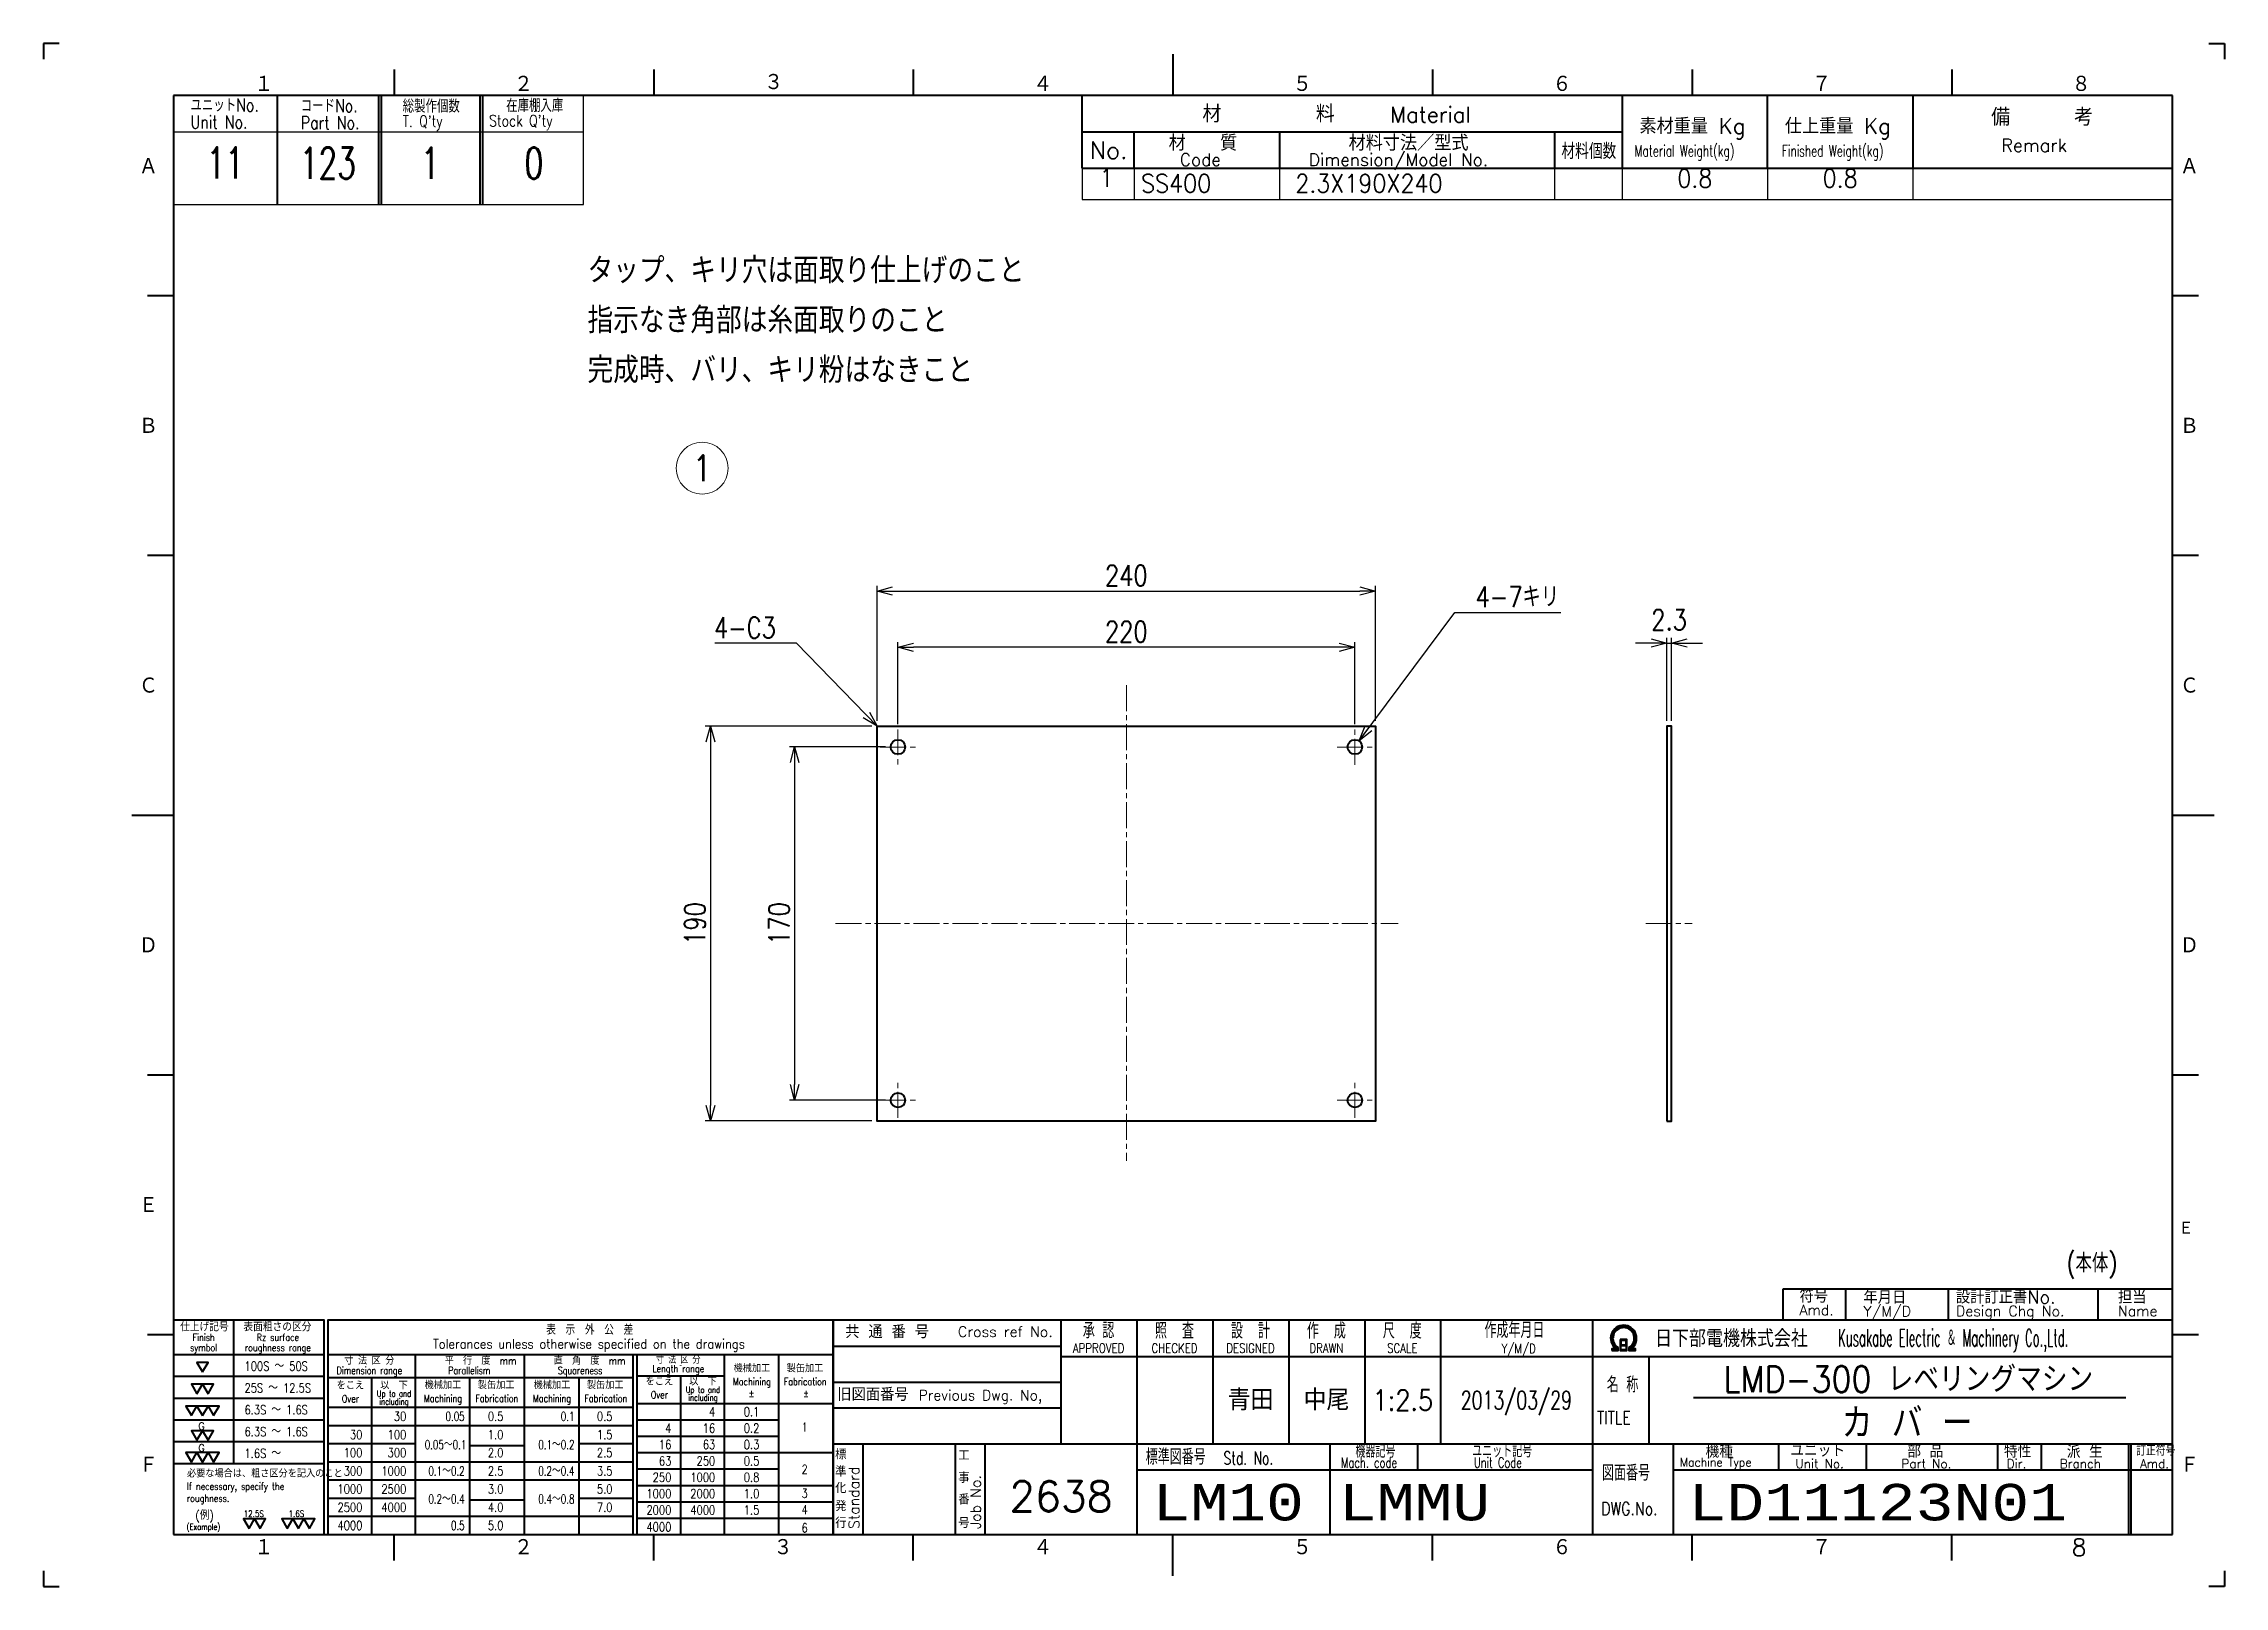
# Model space of a CAD drawing. Header units: millimetres. Extents: x 0 to 1050, y 0 to 742.
import ezdxf
from ezdxf.enums import TextEntityAlignment as Align

# ---------------------------------------------------------------- set-up
doc = ezdxf.new("R2010")
doc.units = ezdxf.units.MM
doc.header["$LTSCALE"] = 2.5
doc.linetypes.add('GEN7A', pattern=[7.5, 5, -0.75, 1, -0.75])
doc.layers.get('0').update_dxf_attribs({"linetype": 'CONTINUOUS', "lineweight": 20})
doc.layers.get('DEFPOINTS').update_dxf_attribs({"linetype": 'CONTINUOUS'})
for name, color, linetype, lineweight in [('2', 5, 'CONTINUOUS', 40), ('5', 3, 'CONTINUOUS', 13), ('6', 7, 'CONTINUOUS', 50), ('7A', 4, 'GEN7A', 13), ('WAKU', 7, 'CONTINUOUS', 40)]:
    doc.layers.add(name, color=color, linetype=linetype, lineweight=lineweight)
doc.layers.add('RAHM2', color=1, linetype='CONTINUOUS')
doc.layers.add('RAHM3', color=52, linetype='CONTINUOUS')
doc.styles.add('DIMENSION', font='monotxt.shx', dxfattribs={"bigfont": 'bigfont.shx'})
doc.styles.get("Standard").update_dxf_attribs({"font": 'romans.shx', "width": 0.8, "bigfont": 'extfont2.shx'})
doc.dimstyles.new('GEN-ISO', dxfattribs={"dimscale": 2.5, "dimtxt": 4, "dimasz": 3, "dimexe": 1, "dimexo": 1, "dimgap": 1, "dimtad": 3, "dimrnd": 0.01, "dimdsep": 46, "dimtxsty": 'Standard', "dimblk": 'OPEN30', "dimcen": 0, "dimclrt": 7, "dimadec": 3, "dimazin": 2, "dimtp": 0.1, "dimtm": 0.1, "dimtfac": 0.6, "dimtmove": 2, "dimatfit": 3, "dimldrblk": 'OPEN30', "dimfxl": 1, "dimarcsym": 0})

# ---------------------------------------------------------------- blocks, each defined once
blk = doc.blocks.new('_Open30')
at = {"color": 0, "linetype": 'ByBlock', "lineweight": -2}
for p, q in [((-1, 0.27), (0, 0)), ((0, 0), (-1, -0.27)), ((0, 0), (-1, 0))]:
    blk.add_line(p, q, dxfattribs=at)
blk = doc.blocks.new('*D4')
at = {"layer": '5', "color": 0, "lineweight": -2, "transparency": 16777216}
for p, q in [((398.8, 414), (318.6, 414)), ((321.1, 406.5), (321.1, 231.5)), ((398.8, 224), (318.6, 224))]:
    blk.add_line(p, q, dxfattribs=at)
at = {"layer": 'DEFPOINTS', "color": 0, "transparency": 16777216}
for p in [(401.3, 414), (321.1, 224), (401.3, 224)]:
    blk.add_point(p, dxfattribs=at)
at = {"layer": '5', "color": 0, "lineweight": -2, "transparency": 16777216, "xscale": 7.5, "yscale": 7.5, "zscale": 7.5}
for p, rotation in [((321.1, 414), 90), ((321.1, 224), 270)]:
    blk.add_blockref('_Open30', p, dxfattribs=dict(at, rotation=rotation))
at = {"layer": '5', "color": 7, "transparency": 16777216, "insert": (313.6, 319), "char_height": 10, "attachment_point": 5, "rotation": 90}
blk.add_mtext('190', dxfattribs=at)
blk = doc.blocks.new('*D5')
at = {"layer": '5', "color": 0, "lineweight": -2, "transparency": 16777216}
for p, q in [((405.3, 404), (359.1, 404)), ((361.6, 396.5), (361.6, 241.5)), ((405.3, 234), (359.1, 234))]:
    blk.add_line(p, q, dxfattribs=at)
at = {"layer": 'DEFPOINTS', "color": 0, "transparency": 16777216}
for p in [(407.8, 404), (361.6, 234), (407.8, 234)]:
    blk.add_point(p, dxfattribs=at)
at = {"layer": '5', "color": 0, "lineweight": -2, "transparency": 16777216, "xscale": 7.5, "yscale": 7.5, "zscale": 7.5}
for p, rotation in [((361.6, 404), 90), ((361.6, 234), 270)]:
    blk.add_blockref('_Open30', p, dxfattribs=dict(at, rotation=rotation))
at = {"layer": '5', "color": 7, "transparency": 16777216, "insert": (354.1, 319), "char_height": 10, "attachment_point": 5, "rotation": 90}
blk.add_mtext('170', dxfattribs=at)
blk = doc.blocks.new('*D6')
at = {"layer": '5', "color": 0, "lineweight": -2, "transparency": 16777216}
for p, q in [((774, 454), (766.5, 454)), ((781.5, 416.5), (781.5, 456.5)), ((781.5, 454), (783.8, 454)), ((783.8, 416.5), (783.8, 456.5)), ((791.3, 454), (798.8, 454))]:
    blk.add_line(p, q, dxfattribs=at)
at = {"layer": 'DEFPOINTS', "color": 0, "transparency": 16777216}
for p in [(783.8, 454), (781.5, 414), (783.8, 414)]:
    blk.add_point(p, dxfattribs=at)
at = {"layer": '5', "color": 0, "lineweight": -2, "transparency": 16777216, "xscale": 7.5, "yscale": 7.5, "zscale": 7.5}
blk.add_blockref('_Open30', (781.5, 454), dxfattribs=at)
at = {"layer": '5', "color": 0, "lineweight": -2, "transparency": 16777216, "xscale": 7.5, "yscale": 7.5, "zscale": 7.5, "rotation": 180}
blk.add_blockref('_Open30', (783.8, 454), dxfattribs=at)
at = {"layer": '5', "color": 7, "transparency": 16777216, "insert": (782.6, 465.2), "char_height": 10, "attachment_point": 5}
blk.add_mtext('2.3', dxfattribs=at)
blk = doc.blocks.new('*D7')
at = {"layer": '5', "color": 0, "lineweight": -2, "transparency": 16777216}
for p, q in [((411.3, 415), (411.3, 454.5)), ((623.8, 452), (418.8, 452)), ((631.3, 415), (631.3, 454.5))]:
    blk.add_line(p, q, dxfattribs=at)
at = {"layer": 'DEFPOINTS', "color": 0, "transparency": 16777216}
for p in [(411.3, 452), (411.3, 412.5), (631.3, 412.5)]:
    blk.add_point(p, dxfattribs=at)
at = {"layer": '5', "color": 0, "lineweight": -2, "transparency": 16777216, "xscale": 7.5, "yscale": 7.5, "zscale": 7.5, "rotation": 180}
blk.add_blockref('_Open30', (411.3, 452), dxfattribs=at)
at = {"layer": '5', "color": 0, "lineweight": -2, "transparency": 16777216, "xscale": 7.5, "yscale": 7.5, "zscale": 7.5}
blk.add_blockref('_Open30', (631.3, 452), dxfattribs=at)
at = {"layer": '5', "color": 7, "transparency": 16777216, "insert": (521.3, 459.5), "char_height": 10, "attachment_point": 5}
blk.add_mtext('220', dxfattribs=at)
blk = doc.blocks.new('*D8')
at = {"layer": '5', "color": 0, "lineweight": -2, "transparency": 16777216}
for p, q in [((401.3, 416.5), (401.3, 481.5)), ((408.8, 479), (633.8, 479)), ((641.3, 416.5), (641.3, 481.5))]:
    blk.add_line(p, q, dxfattribs=at)
at = {"layer": 'DEFPOINTS', "color": 0, "transparency": 16777216}
for p in [(641.3, 479), (401.3, 414), (641.3, 414)]:
    blk.add_point(p, dxfattribs=at)
at = {"layer": '5', "color": 0, "lineweight": -2, "transparency": 16777216, "xscale": 7.5, "yscale": 7.5, "zscale": 7.5, "rotation": 180}
blk.add_blockref('_Open30', (401.3, 479), dxfattribs=at)
at = {"layer": '5', "color": 0, "lineweight": -2, "transparency": 16777216, "xscale": 7.5, "yscale": 7.5, "zscale": 7.5}
blk.add_blockref('_Open30', (641.3, 479), dxfattribs=at)
at = {"layer": '5', "color": 7, "transparency": 16777216, "insert": (521.3, 486.5), "char_height": 10, "attachment_point": 5}
blk.add_mtext('240', dxfattribs=at)
blk = doc.blocks.new('STDBUHIN')
at = {"color": 7}
for p, q in [((0, 0), (0, -6)), ((10, 0), (10, -6)), ((38, 0), (38, -6)), ((91, 0), (91, -6)), ((104, 0), (104, -6)), ((132, 0), (132, -6)), ((160, 0), (160, -6)), ((0, -6), (210, -6))]:
    blk.add_line(p, q, dxfattribs=at)
at = {"layer": 'RAHM3', "color": 7, "width": 0.9}
for tag, p in [('1GENST', (4.710911, -4.609434)), ('4GENST', (96.434633, -4.658422)), ('5GENST', (118, -4.729)), ('6GENST', (146, -4.729))]:
    blk.add_attdef(tag, text='', height=3.5, dxfattribs=at).set_placement(p, align=Align.BOTTOM_CENTER)
at = {"layer": 'RAHM3', "color": 7}
for tag, p, width in [('2GENST', (11.373533, -4.658422), 0.8), ('3GENST', (41.070972, -4.658422), 0.8), ('7GENST', (162.759538, -4.671383), 0.9)]:
    blk.add_attdef(tag, p, '', height=3.5, dxfattribs=dict(at, width=width))
blk = doc.blocks.new('GENBALLOON1')
blk.add_circle((0, 0), 5)
at = {"flags": 1}
blk.add_attdef('GEN_PARENT', text='', height=2.5, dxfattribs=at).set_placement((0, 0), align=Align.MIDDLE)
blk.add_attdef('REF_NO', text='', height=3.5).set_placement((0, 0), align=Align.MIDDLE)
at = {"color": 7, "flags": 1}
for tag, p in [('5GENINF', (6.43, 0.96)), ('6GENINF', (6.43, 0.63)), ('7GENINF', (6.43, 0.3)), ('8GENINF', (6.43, -0.04)), ('9GENINF', (6.43, -0.37)), ('3GENINF', (6.43, -2.34)), ('4GENINF', (6.43, -2.67)), ('10GENINF', (6.43, -0.7)), ('11GENINF', (6.43, -1)), ('12GENINF', (6.43, -1.34)), ('13GENINF', (6.43, -1.67)), ('14GENINF', (6.43, -2)), ('15GENINF', (6.43, -3)), ('16GENINF', (6.43, -3.34)), ('17GENINF', (6.43, -3.7)), ('18GENINF', (6.43, -4.04)), ('19GENINF', (6.43, -4.37)), ('20GENINF', (6.43, -4.7)), ('21GENINF', (6.43, -5.04)), ('22GENINF', (6.43, -5.37))]:
    blk.add_attdef(tag, p, '', height=0.2, dxfattribs=at)
blk = doc.blocks.new('注釈')
at = {"layer": '6', "width": 0.9}
for s, p in [('タップ、キリ穴は面取り仕上げのこと', (0, 19.2)), ('指示なき角部は糸面取りのこと', (0, 9.6)), ('完成時、バリ、キリ粉はなきこと', (0, 0))]:
    blk.add_text(s, height=5, dxfattribs=at).set_placement(p)
blk = doc.blocks.new('A3部品図')
at = {"layer": 'WAKU', "color": 5, "linetype": 'Continuous'}
for p, q in [((3, 297), (0, 297)), ((0, 297), (0, 294)), ((217.5, 295), (217.5, 287)), ((417, 297), (420, 297)), ((420, 297), (420, 294)), ((67.5, 292), (67.5, 287)), ((117.5, 292), (117.5, 287)), ((167.5, 292), (167.5, 287)), ((267.5, 292), (267.5, 287)), ((317.5, 292), (317.5, 287)), ((367.5, 292), (367.5, 287)), ((410, 287), (25, 287)), ((25, 287), (25, 10)), ((410, 10), (410, 287)), ((20, 248.5), (25, 248.5)), ((410, 248.5), (415, 248.5)), ((20, 198.5), (25, 198.5)), ((410, 198.5), (415, 198.5)), ((17, 148.5), (25, 148.5)), ((410, 148.5), (418, 148.5)), ((20, 98.5), (25, 98.5)), ((410, 98.5), (415, 98.5)), ((20, 48.5), (25, 48.5)), ((410, 48.5), (415, 48.5)), ((25, 10), (410, 10)), ((67.5, 5), (67.5, 10)), ((117.5, 5), (117.5, 10)), ((167.5, 5), (167.5, 10)), ((217.5, 2), (217.5, 10)), ((267.5, 5), (267.5, 10)), ((317.5, 5), (317.5, 10)), ((367.5, 5), (367.5, 10)), ((0, 3), (0, 0)), ((0, 0), (3, 0)), ((420, 0), (417, 0)), ((420, 3), (420, 0))]:
    blk.add_line(p, q, dxfattribs=at)
at = {"layer": 'WAKU', "color": 7, "linetype": 'Continuous'}
for p, q in [((200, 273), (200, 287)), ((304, 287), (304, 273)), ((332, 273), (332, 287)), ((360, 287), (360, 273)), ((200, 280), (304, 280)), ((210, 273), (210, 280)), ((238, 280), (238, 273)), ((291, 280), (291, 273)), ((200, 273), (410, 273)), ((410, 51.26), (410, 78.46)), ((36.55, 51.26), (36.55, 23.66)), ((25, 44.66), (54.05, 44.66)), ((54.75, 44.66), (152.05, 44.66)), ((71.55, 44.66), (71.55, 10)), ((92.55, 44.66), (92.55, 10)), ((113.55, 10), (113.55, 44.66)), ((114.25, 44.66), (114.25, 10)), ((122.65, 42.56), (122.65, 42.54)), ((131.05, 44.66), (131.05, 10)), ((141.55, 44.66), (141.55, 10)), ((54.75, 40.21), (113.55, 40.21)), ((63.15, 40.21), (63.15, 10)), ((82.05, 40.21), (82.05, 10)), ((103.05, 40.21), (103.05, 10)), ((114.25, 40.56), (131.05, 40.56)), ((122.65, 40.56), (122.65, 10)), ((54.75, 34.5), (113.55, 34.5)), ((114.25, 35.2), (152.05, 35.2)), ((25, 23.66), (54.05, 23.66))]:
    blk.add_line(p, q, dxfattribs=at)
at = {"layer": 'WAKU', "color": 3}
for p, q in [((25, 40.46), (54.05, 40.46)), ((25, 36.26), (54.05, 36.26)), ((25, 32.06), (54.05, 32.06)), ((54.75, 31), (113.55, 31)), ((114.25, 32.05), (141.55, 32.05)), ((25, 27.86), (54.05, 27.86)), ((54.75, 27.5), (71.55, 27.5)), ((82.05, 27.15), (92.55, 27.15)), ((114.25, 28.9), (141.55, 28.9)), ((114.25, 25.75), (152.05, 25.75)), ((54.75, 24), (113.55, 24)), ((54.75, 20.5), (113.55, 20.5)), ((54.75, 17), (71.55, 17)), ((114.25, 19.45), (152.05, 19.45)), ((54.75, 13.5), (113.55, 13.5)), ((82.05, 16.65), (92.55, 16.65)), ((114.25, 16.3), (152.05, 16.3)), ((114.25, 13.15), (152.05, 13.15))]:
    blk.add_line(p, q, dxfattribs=at)
at = {"layer": 'WAKU'}
for p, q in [((103.05, 27.5), (113.55, 27.5)), ((114.25, 22.6), (141.55, 22.6)), ((103.05, 17), (113.55, 17))]:
    blk.add_line(p, q, dxfattribs=at)
for points in [[(25, 10), (54.05, 10), (54.05, 51.26), (25, 51.26)], [(54.75, 10), (152.05, 10), (152.05, 51.26), (54.75, 51.26)]]:
    blk.add_lwpolyline(points, close=True, dxfattribs=at)
at = {"layer": 'WAKU', "color": 7, "linetype": 'Continuous'}
for points in [[(30.6, 41.29), (31.66, 43.12), (29.54, 43.12), (30.6, 41.29)], [(29.54, 37.09), (30.6, 38.92), (28.48, 38.92), (29.54, 37.09)], [(31.66, 37.09), (32.72, 38.92), (30.6, 38.92), (31.66, 37.09)], [(28.48, 32.89), (29.54, 34.72), (27.42, 34.72), (28.48, 32.89)], [(30.6, 32.89), (31.66, 34.72), (29.54, 34.72), (30.6, 32.89)], [(32.72, 32.89), (33.78, 34.72), (31.66, 34.72), (32.72, 32.89)], [(29.54, 28.12), (30.6, 29.96), (28.48, 29.96), (29.54, 28.12)], [(31.66, 28.12), (32.72, 29.96), (30.6, 29.96), (31.66, 28.12)], [(28.48, 23.92), (29.54, 25.76), (27.42, 25.76), (28.48, 23.92)], [(30.6, 23.92), (31.66, 25.76), (29.54, 25.76), (30.6, 23.92)], [(32.72, 23.92), (33.78, 25.76), (31.66, 25.76), (32.72, 23.92)], [(39.56, 11.14), (40.62, 12.98), (38.49, 12.98), (39.56, 11.14)], [(41.68, 11.14), (42.74, 12.98), (40.62, 12.98), (41.68, 11.14)], [(46.93, 11.14), (47.99, 12.98), (45.87, 12.98), (46.93, 11.14)], [(49.06, 11.14), (50.12, 12.98), (47.99, 12.98), (49.06, 11.14)], [(51.18, 11.14), (52.24, 12.98), (50.12, 12.98), (51.18, 11.14)]]:
    blk.add_lwpolyline(points, close=True, dxfattribs=at)
at = {"layer": 'WAKU'}
blk.add_blockref('注釈', (104.75, 231.65), dxfattribs=at)
at = {"layer": 'WAKU', "color": 5, "linetype": 'Continuous'}
for s, height, p in [('１', 3.31, (40.6, 287.58)), ('２', 3.31, (90.6, 287.58)), ('４', 3.31, (190.6, 287.58)), ('５', 3.31, (240.6, 287.58)), ('６', 3.31, (290.6, 287.58)), ('７', 3.31, (340.6, 287.58)), ('８', 3.31, (390.6, 287.58)), ('Ａ', 3.31, (18.36, 271.74)), ('Ａ', 3.31, (411.44, 271.74)), ('Ｂ', 3.31, (18.36, 221.74)), ('Ｂ', 3.31, (411.44, 221.74)), ('Ｃ', 3.31, (18.36, 171.74)), ('Ｃ', 3.31, (411.44, 171.74)), ('Ｄ', 3.31, (18.36, 121.74)), ('Ｄ', 3.31, (411.44, 121.74)), ('Ｅ', 3.31, (18.36, 71.74)), ('Ｅ', 2.65, (411.15, 67.64)), ('Ｆ', 3.31, (18.36, 21.74)), ('Ｆ', 3.31, (411.44, 21.74)), ('１', 3.31, (40.6, 5.87)), ('２', 3.31, (90.6, 5.87)), ('３', 3.31, (140.6, 5.87)), ('４', 3.31, (190.6, 5.87)), ('５', 3.31, (240.6, 5.87)), ('６', 3.31, (290.6, 5.87)), ('７', 3.31, (340.6, 5.87)), ('8', 3.31, (390.6, 5.87))]:
    blk.add_text(s, height=height, dxfattribs=at).set_placement(p)
blk.add_text('３', height=3.31, dxfattribs=at).set_placement((140.6, 289.58), align=Align.MIDDLE)
at = {"layer": 'WAKU', "color": 7, "linetype": 'Continuous'}
for s, height, p in [('材\u3000\u3000\u3000\u3000\u3000料', 3.311, (223.18, 281.82)), ('Material', 3, (259.34, 281.82)), ('素材重量 Kg', 3, (307.35, 279.63)), ('仕上重量 Kg', 3, (335.35, 279.63)), ('備     考', 3.311, (375.08, 281.21)), ('No.', 3.311, (201.5, 274.82)), ('材\u3000\u3000質', 3, (216.68, 276.39)), ('材料寸法／型式', 3, (251.33, 276.39)), ('Remark', 2.5, (377.03, 276.16)), ('Code', 2.4, (218.82, 273.45)), ('Dimension/Model No.', 2.4, (243.65, 273.45))]:
    blk.add_text(s, height=height, dxfattribs=at).set_placement(p)
for s, height, width, p in [('材料個数', 3, 0.8, (292.32, 274.79)), ('Material Weight(kg)', 2.2, 0.68, (306.37, 275.25)), ('Finished Weight(kg)', 2.2, 0.68, (334.74, 275.25)), ('100S ～ 50S', 1.75, 0.8, (38.69, 41.52)), ('25S ～ 12.5S', 1.75, 0.8, (38.69, 37.32)), ('6.3S ～ 1.6S', 1.75, 0.8, (38.69, 33.12)), ('0.1', 1.75, 0.8, (134.84, 32.73)), ('6.3S ～ 1.6S', 1.75, 0.8, (38.69, 28.92)), ('0.2', 1.75, 0.8, (134.84, 29.58)), ('1', 1.75, 0.8, (145.97, 29.81)), ('1.6S ～ ', 1.75, 0.8, (38.69, 24.72)), ('0.3', 1.75, 0.8, (134.84, 26.43)), ('必要な場合は、粗さ区分を記入のこと', 1.4, 0.9, (27.61, 20.99)), ('0.5', 1.75, 0.8, (134.84, 23.28)), ('0.8', 1.75, 0.8, (134.84, 20.13)), ('2', 1.75, 0.8, (145.97, 21.65)), ('If necessary, specify the', 1.4, 0.8, (27.61, 18.58)), ('roughness.', 1.4, 0.8, (27.61, 16.26)), ('1.0', 1.75, 0.8, (134.84, 16.98)), ('3', 1.75, 0.8, (145.97, 17.04)), ('(例)', 1.6, 0.9, (29.2, 12.85)), ('12.5S', 1.26, 0.8, (38.53, 13.36)), ('1.6S', 1.26, 0.8, (47.18, 13.36)), ('1.5', 1.75, 0.8, (134.84, 13.83)), ('4', 1.75, 0.8, (145.97, 13.89)), ('(Example)', 1.2, 0.8, (27.53, 10.87)), ('6', 1.75, 0.8, (145.97, 10.39))]:
    blk.add_text(s, height=height, dxfattribs=dict(at, width=width)).set_placement(p)
for s, height, width, p in [('仕上げ記号', 1.54, 0.9, (30.97, 49.13)), ('表面粗さの区分', 1.54, 0.9, (45.03, 49.13)), ('表\u3000示\u3000外\u3000公\u3000差', 1.8, 0.9, (105.18, 48.48)), ('symbol', 1.4, 0.8, (30.82, 45.27)), ('Finish', 1.4, 0.8, (30.82, 47.24)), ('roughness range', 1.4, 0.8, (45.12, 45.27)), ('Rz surface', 1.4, 0.8, (45.12, 47.24)), ('Tolerances unless otherwise specified on the drawings', 1.8, 0.9, (105.02, 45.77)), ('Dimension range', 1.4, 0.8, (62.73, 40.86)), ('寸 法 区 分', 1.4, 0.9, (62.73, 42.71)), ('Parallelism', 1.4, 0.8, (81.99, 40.86)), ('平\u3000行\u3000度\u3000mm', 1.4, 0.9, (84.16, 42.71)), ('Squareness', 1.4, 0.8, (103.32, 40.86)), ('直\u3000角\u3000度\u3000mm', 1.4, 0.9, (105.16, 42.71)), ('Length range', 1.4, 0.8, (122.23, 41.21)), ('寸 法 区 分', 1.4, 0.8, (122.23, 42.89)), ('機械加工', 1.4, 0.9, (136.41, 41.24)), ('製缶加工', 1.4, 0.9, (146.64, 41.24)), ('をこえ', 1.4, 0.9, (59.09, 37.95)), ('以\u3000下', 1.4, 0.9, (67.49, 37.95)), ('機械加工', 1.4, 0.9, (76.91, 38.02)), ('製缶加工', 1.4, 0.9, (87.16, 38.02)), ('機械加工', 1.4, 0.9, (97.91, 38.02)), ('製缶加工', 1.4, 0.9, (108.16, 38.02)), ('をこえ', 1.4, 0.9, (118.59, 38.7)), ('Up to and', 1.2, 0.8, (126.98, 37.25)), ('以\u3000下', 1.4, 0.9, (126.99, 38.7)), ('Machining', 1.4, 0.8, (136.41, 38.72)), ('Fabrication', 1.4, 0.8, (146.68, 38.72)), ('Over', 1.4, 0.8, (59.09, 35.42)), ('Up to and', 1.2, 0.8, (67.48, 36.5)), ('including', 1.2, 0.8, (67.49, 34.98)), ('Machining', 1.4, 0.8, (76.91, 35.49)), ('Fabrication', 1.4, 0.8, (87.28, 35.49)), ('Machining', 1.4, 0.8, (97.91, 35.49)), ('Fabrication', 1.4, 0.8, (108.28, 35.49)), ('Over', 1.4, 0.8, (118.59, 36.17)), ('including', 1.2, 0.8, (126.99, 35.73)), ('%%P', 1.4, 0.9, (136.33, 36.46)), ('%%P', 1.4, 0.9, (146.83, 36.46))]:
    blk.add_text(s, height=height, dxfattribs=dict(at, width=width)).set_placement(p, align=Align.CENTER)
for s, width, p in [('30', 0.8, (69.85, 31.85)), ('0.05', 0.7, (81.08, 31.85)), ('0.5', 0.8, (88.56, 31.85)), ('0.1', 0.7, (102.24, 31.85)), ('0.5', 0.8, (109.56, 31.85)), ('4', 0.8, (129.35, 32.73)), ('30', 0.8, (61.4, 28.35)), ('100', 0.8, (69.85, 28.35)), ('1.0', 0.8, (88.56, 28.35)), ('1.5', 0.8, (109.56, 28.35)), ('4', 0.8, (120.9, 29.58)), ('16', 0.8, (129.35, 29.58)), ('100', 0.8, (61.4, 24.85)), ('300', 0.8, (69.85, 24.85)), ('0.05～0.1', 0.7, (81.41, 26.42)), ('2.0', 0.8, (88.56, 24.85)), ('0.1～0.2', 0.7, (102.24, 26.42)), ('2.5', 0.8, (109.56, 24.85)), ('16', 0.8, (120.9, 26.43)), ('63', 0.8, (129.35, 26.43)), ('300', 0.8, (61.4, 21.35)), ('1000', 0.8, (69.85, 21.35)), ('0.1～0.2', 0.7, (81.08, 21.35)), ('2.5', 0.8, (88.56, 21.35)), ('0.2～0.4', 0.7, (102.24, 21.35)), ('3.5', 0.8, (109.56, 21.35)), ('250', 0.8, (120.9, 20.13)), ('63', 0.8, (120.9, 23.28)), ('1000', 0.8, (129.35, 20.13)), ('250', 0.8, (129.35, 23.28)), ('1000', 0.8, (61.4, 17.85)), ('2500', 0.8, (69.85, 17.85)), ('0.2～0.4', 0.7, (81.08, 15.93)), ('3.0', 0.8, (88.56, 17.85)), ('0.4～0.8', 0.7, (102.24, 15.93)), ('5.0', 0.8, (109.56, 17.85)), ('1000', 0.8, (120.9, 16.98)), ('2000', 0.8, (129.35, 16.98)), ('2500', 0.8, (61.4, 14.35)), ('4000', 0.8, (61.4, 10.85)), ('4000', 0.8, (69.85, 14.35)), ('0.5', 0.7, (81.08, 10.85)), ('4.0', 0.8, (88.56, 14.35)), ('5.0', 0.8, (88.56, 10.85)), ('7.0', 0.8, (109.56, 14.35)), ('2000', 0.8, (120.9, 13.83)), ('4000', 0.8, (129.35, 13.83)), ('4000', 0.8, (120.9, 10.58))]:
    blk.add_text(s, height=1.75, dxfattribs=dict(at, width=width)).set_placement(p, align=Align.RIGHT)
for p in [(31.04, 30.15), (31.04, 25.95)]:
    blk.add_text('G', height=1.4, dxfattribs=at).set_placement(p, align=Align.RIGHT)
blk = doc.blocks.new('A3表題欄')
at = {"layer": 'RAHM2', "color": 5, "linetype": 'Continuous'}
for p, q in [((-306, 256), (-306, 277)), ((-385, 256), (-345.5, 256)), ((-345.5, 256), (-306, 256))]:
    blk.add_line(p, q, dxfattribs=at)
at = {"layer": 'RAHM2', "color": 7, "linetype": 'Continuous'}
for p, q in [((-385, 270), (-345.5, 270)), ((-345.5, 270), (-306, 270))]:
    blk.add_line(p, q, dxfattribs=at)
at = {"layer": 'WAKU', "linetype": 'Continuous'}
for p, q in [((-365, 277), (-365, 256)), ((-345.5, 277), (-345.5, 256)), ((-345, 277), (-345, 256)), ((-326, 277), (-326, 256)), ((-325.5, 277), (-325.5, 256))]:
    blk.add_line(p, q, dxfattribs=at)
at = {"layer": 'WAKU'}
for p, q in [((-75, 47.26), (0, 47.26)), ((-75, 41.26), (-75, 47.26)), ((-63, 47.26), (-63, 41.26)), ((-43.2, 47.26), (-43.2, 41.26)), ((-14.4, 47.26), (-14.4, 41.26)), ((-214.07, 41.26), (-214.07, 17.42)), ((-199.45, 41.26), (-199.45, 0)), ((-184.82, 41.26), (-184.82, 17.42)), ((-170.2, 41.26), (-170.2, 17.42)), ((-155.57, 41.26), (-155.57, 17.42)), ((-140.95, 41.26), (-140.95, 17.42)), ((-111.7, 41.26), (-111.7, 0)), ((-257.95, 36.26), (-214.07, 36.26)), ((-214.07, 34.26), (0, 34.26)), ((-140.95, 34.26), (-140.95, 17.42)), ((-111.7, 34.26), (-111.7, 34.26)), ((-100.83, 34.26), (-100.83, 17.42)), ((-257.95, 29.34), (-214.07, 29.34)), ((-92.27, 26.35), (-8.97, 26.35)), ((-257.95, 24.34), (-214.07, 24.34)), ((-257.95, 17.42), (0, 17.42)), ((-252.23, 17.42), (-252.23, 0)), ((-234.41, 17.42), (-234.41, 0)), ((-228.7, 17.42), (-228.7, 0)), ((-162.27, 17.42), (-162.27, 0)), ((-145.41, 17.42), (-145.41, 12.42)), ((-96.17, 17.42), (-96.17, 0)), ((-75.85, 17.42), (-75.85, 12.42)), ((-59, 17.42), (-59, 12.42)), ((-33.71, 17.42), (-33.71, 12.42)), ((-25.28, 17.42), (-25.28, 12.42)), ((-199.45, 12.42), (-111.7, 12.42)), ((-96.17, 12.42), (0, 12.42))]:
    blk.add_line(p, q, dxfattribs=at)
at = {"layer": 'WAKU', "color": 7, "linetype": 'Continuous'}
for p, q in [((-8.43, 0), (-8.43, 17.42)), ((-7.93, 0), (-7.93, 17.42))]:
    blk.add_line(p, q, dxfattribs=at)
at = {"layer": 'WAKU', "color": 5}
blk.add_lwpolyline([(0, 41.26), (-257.95, 41.26), (-257.95, 0)], dxfattribs=at)
at = {"layer": 'WAKU'}
for points in [[(-107.98, 35.4), (-106.78, 35.4), (-106.78, 36.01)], [(-107.98, 35.58), (-107.03, 35.58), (-107.03, 35.91)], [(-107.28, 35.82), (-107.28, 35.75), (-107.98, 35.75), (-107.98, 35.4)], [(-106.38, 37.51), (-106.38, 35.4), (-105.08, 35.4), (-105.08, 37.51), (-106.38, 37.51)], [(-106.23, 37.36), (-106.23, 36.53), (-105.23, 36.53), (-105.23, 37.36), (-106.23, 37.36)], [(-105.23, 36.38), (-105.23, 35.55), (-106.23, 35.55), (-106.23, 36.38), (-105.23, 36.38)], [(-104.68, 35.98), (-104.68, 35.4), (-103.42, 35.4), (-103.42, 35.75), (-104.15, 35.75), (-104.15, 35.8)], [(-104.43, 35.87), (-104.43, 35.58), (-103.42, 35.58)]]:
    blk.add_lwpolyline(points, dxfattribs=at)
for radius, start, end in [(2.5, 308.2706, 230.8952), (2.28, 303.9949, 234.4013), (2.06, 299.8294, 238.4756)]:
    blk.add_arc((-105.7, 37.76), radius, start, end, dxfattribs=at)
at = {"layer": 'RAHM2', "color": 7, "linetype": 'Continuous', "width": 0.8}
for s, height, p in [('ユニットNo.', 2.5, (-381.71, 273.92)), ('Unit No.', 2.5, (-381.71, 270.64)), ('Part No.', 2.5, (-360.48, 270.53)), ('コードNo.', 2.5, (-360.48, 273.81)), ('総製作個数', 2.5, (-340.84, 273.72)), ("T. Q'ty", 2.2, (-340.84, 270.96)), ("Stock Q'ty", 2.2, (-324.2, 271.06)), ('在庫棚入庫', 2.5, (-320.92, 273.82))]:
    blk.add_text(s, height=height, dxfattribs=at).set_placement(p)
at = {"layer": 'WAKU'}
for s, height, p in [('符号', 2.5, (-71.83, 44.63)), ('年月日', 2.5, (-59.51, 44.4)), ('設計訂正書No.', 2.5, (-41.71, 44.44)), ('担当', 2.5, (-10.5, 44.44)), ('Amd.', 2, (-71.83, 42.2)), ('Y/M/D', 2, (-59.51, 41.97)), ('Design Chg No.', 2, (-41.71, 42.01)), ('Name', 2, (-10.5, 42.01)), ('旧図面番号', 2.5, (-257.15, 25.71)), ('機種', 2.4, (-89.92, 14.76)), ('ユニット', 2.4, (-73.61, 14.96)), ('部 品', 2.4, (-51.07, 14.79)), ('特性', 2.4, (-32.45, 14.78)), ('派 生', 2.4, (-20.35, 14.72)), ('標', 2, (-257.56, 14.43)), ('準', 2, (-257.56, 11.11)), ('工', 2, (-233.85, 14.24)), ('Unit No.', 1.7, (-72.61, 12.76)), ('Part No.', 1.7, (-52.19, 12.76)), ('Dir.', 1.7, (-31.91, 12.76)), ('Branch', 1.7, (-21.72, 12.76)), ('化', 2, (-257.56, 7.95)), ('事', 2, (-233.85, 9.93)), ('発', 2, (-257.56, 4.47)), ('番', 2, (-233.85, 5.76)), ('行', 2, (-257.56, 1.24)), ('号', 2, (-233.85, 1.24))]:
    blk.add_text(s, height=height, dxfattribs=at).set_placement(p)
for s, height, p in [('共 通 番 号', 2.5, (-247.55, 39.14)), ('Cross ref No.', 2, (-224.77, 39.04))]:
    blk.add_text(s, height=height, dxfattribs=at).set_placement(p, align=Align.MIDDLE)
for s, height, width, p in [('承 認', 3, 0.7, (-206.82, 39.35)), ('照  査', 3, 0.7, (-192.2, 39.35)), ('設  計', 3, 0.7, (-177.57, 39.35)), ('作  成', 3, 0.7, (-162.95, 39.35)), ('尺  度', 3, 0.7, (-148.33, 39.35)), ('APPROVED', 1.8, 0.8, (-206.82, 35.85)), ('CHECKED', 1.8, 0.8, (-192.2, 35.85)), ('DESIGNED', 1.8, 0.8, (-177.57, 35.85)), ('DRAWN', 1.8, 0.8, (-162.95, 35.85)), ('SCALE', 1.8, 0.8, (-148.33, 35.85)), ('DWG.No.', 2.5, 0.8, (-104.59, 4.96))]:
    blk.add_text(s, height=height, dxfattribs=dict(at, width=width)).set_placement(p, align=Align.MIDDLE)
for s, height, width, p in [('作成年月日', 3, 0.7, (-132.51, 37.82)), ('Kusakabe Electric ＆ Machinery Co.,Ltd.', 3.3108, 0.5, (-64.44, 36.19)), ('Y/M/D', 1.8, 0.8, (-129.21, 34.87)), ('名 称', 3, 0.7, (-108.94, 27.33)), ('Previous Dwg. No,', 2, 0.97, (-241.46, 25.8)), ('TITLE', 2.5, 0.8, (-110.82, 21.25)), ('機器記号', 2.5, 0.7, (-157.35, 14.77)), ('ユニット記号', 2.5, 0.7, (-134.86, 14.85)), ('標準図番号', 3, 0.7, (-197.74, 13.44)), ('Std. No.', 2.5, 0.7, (-182.77, 13.44)), ('Mach. code', 2, 0.7, (-160.14, 12.83)), ('Unit Code', 2, 0.7, (-134.55, 12.83)), ('図面番号', 3, 0.7, (-109.85, 10.37)), ('Machine Type', 1.7, 0.9, (-94.85, 13.05))]:
    blk.add_text(s, height=height, dxfattribs=dict(at, width=width)).set_placement(p)
at = {"layer": 'WAKU', "width": 0.844147}
blk.add_text('日下部電機株式会社', height=3.311, dxfattribs=at).set_placement((-99.65, 36.06), (-70.21, 36.06), align=Align.FIT)
at = {"layer": 'WAKU', "color": 7, "linetype": 'Continuous', "width": 0.7}
blk.add_text('訂正符号', height=2, dxfattribs=at).set_placement((-6.99, 15.16))
at = {"layer": 'WAKU'}
for s, p in [('Standard', (-252.93, 1.05)), ('Job No.', (-229.5, 1.05))]:
    blk.add_text(s, height=2, rotation=90, dxfattribs=at).set_placement(p)
at = {"layer": 'WAKU', "color": 7, "linetype": 'Continuous'}
blk.add_text('Amd.', height=1.7, dxfattribs=at).set_placement((-6.26, 12.76))
at = {"layer": 'WAKU', "linetype": 'Continuous', "width": 0.7}
for tag, p in [('GEN-TITLE-UN', (-375, 264.01)), ('GEN-TITLE-PT', (-355.25, 264)), ('GEN-TITLE-QT', (-335.51, 264)), ('GEN-TITLE-STO', (-315.57, 264))]:
    blk.add_attdef(tag, text='', height=6, dxfattribs=at).set_placement(p, align=Align.MIDDLE)
at = {"layer": 'WAKU'}
for tag, height, width, p in [('GEN-TITLE-CRO', 4, 0.8, (-236.01, 32.8)), ('HEADER1', 5, 0.9, (-50.88, 30.15)), ('GEN-TITLE-SCA', 4, 0.85, (-148.21, 25.85)), ('GEN-TITLE-PRE', 4, 0.8, (-236.01, 20.88)), ('HEADER2', 6, 0.9, (-51.11, 21.68))]:
    blk.add_attdef(tag, text='', height=height, dxfattribs=dict(at, width=width)).set_placement(p, align=Align.MIDDLE)
for tag, p in [('GEN-TITLE-APP｛3.4｝', (-206.8, 26.09)), ('GEN-TITLE-CHE｛3.4｝', (-192.17, 26.09)), ('GEN-TITLE-DES｛3.4｝', (-177.55, 26.09)), ('GEN-TITLE-DRA｛3.4｝', (-162.93, 26.09))]:
    blk.add_attdef(tag, text='', height=4, dxfattribs=at).set_placement(p, align=Align.MIDDLE)
at = {"layer": 'WAKU', "width": 0.7}
blk.add_attdef('GEN-TITLE-DAT', text='', height=3.5, dxfattribs=at).set_placement((-126.36, 24.1), align=Align.CENTER)
blk.add_attdef('GEN-TITLE-DAT1{4.4}', text='', height=3.5, dxfattribs=at).set_placement((-243.52, 8.71), align=Align.MIDDLE_CENTER)
at = {"layer": 'WAKU', "color": 5}
blk.add_attdef('HEADER6', text='', height=5.8, dxfattribs=at).set_placement((-214.07, 2.7), align=Align.BOTTOM_CENTER)
at = {"layer": 'WAKU', "style": 'DIMENSION', "width": 1.2}
blk.add_attdef('HEADER13', text='', height=7.02, dxfattribs=at).set_placement((-196.44, 6.21), align=Align.MIDDLE_LEFT)
at = {"layer": 'WAKU', "color": 5, "style": 'DIMENSION', "width": 1.2}
for tag, p in [('HEADER12', (-160.55, 6.21)), ('GEN-TITLE-DWG', (-93.21, 6.21))]:
    blk.add_attdef(tag, text='', height=7.02, dxfattribs=at).set_placement(p, align=Align.MIDDLE_LEFT)
at = {"layer": 'WAKU', "color": 5, "style": 'DIMENSION'}
blk.add_attdef('GEN-TITLE-Amd', text='', height=7.02, dxfattribs=at).set_placement((-3.96, 6.21), align=Align.MIDDLE)

msp = doc.modelspace()

# ---------------------------------------------------------------- linework, layer by layer
at = {"layer": '2'}
for points in [[(401.349, 413.974), (641.349, 413.974), (641.349, 223.974), (401.349, 223.974)], [(781.48, 223.974), (783.78, 223.974), (783.78, 413.974), (781.48, 413.974)]]:
    msp.add_lwpolyline(points, close=True, dxfattribs=at)
for centre in [(411.349, 403.974), (631.349, 403.974), (411.349, 233.974), (631.349, 233.974)]:
    msp.add_circle(centre, 3.5, dxfattribs=at)
at = {"layer": '7A'}
for p, q in [((521.349, 433.689), (521.349, 204.827)), ((411.349, 412.474), (411.349, 395.474)), ((631.349, 395.474), (631.349, 412.474)), ((402.849, 403.974), (419.849, 403.974)), ((622.849, 403.974), (639.849, 403.974)), ((381.349, 318.974), (652.185, 318.974)), ((771.48, 318.974), (793.78, 318.974)), ((411.349, 225.474), (411.349, 242.474)), ((631.349, 225.474), (631.349, 242.474)), ((402.849, 233.974), (419.849, 233.974)), ((622.849, 233.974), (639.849, 233.974))]:
    msp.add_line(p, q, dxfattribs=at)

# ---------------------------------------------------------------- block references
at = {"lineweight": 0, "xscale": 2.5, "yscale": 2.5, "zscale": 2.5}
msp.add_blockref('A3部品図', (0, 0), dxfattribs=at)
msp.add_blockref('A3表題欄', (1025, 25), dxfattribs=at).add_auto_attribs({'GEN-TITLE-DWG': 'LD11123N01', 'GEN-TITLE-UN': '11', 'GEN-TITLE-PT': '123', 'HEADER1': 'LMD-300 レベリングマシン', 'HEADER2': 'カ バ ー', 'GEN-TITLE-DAT': '2013/03/29', 'GEN-TITLE-SCA': '1:2.5', 'HEADER6': '2638', 'HEADER12': 'LMMU', 'GEN-TITLE-QT': '1', 'GEN-TITLE-DES｛3.4｝': '青田', 'GEN-TITLE-DRA｛3.4｝': '中尾', 'GEN-TITLE-STO': '0', 'HEADER13': 'LM10'})
at = {"layer": '5'}
ref = msp.add_blockref('GENBALLOON1', (317.078, 538.162), dxfattribs=dict(at, xscale=2.5, yscale=2.5, zscale=2.5))
ref.add_attrib('REF_NO', '1', dxfattribs={"color": 7, "height": 12.5, "width": 0.9}).set_placement((317.078, 538.162), align=Align.MIDDLE_CENTER)
at = {"layer": 'RAHM2'}
ref = msp.add_blockref('STDBUHIN', (500, 682.5), dxfattribs=dict(at, xscale=2.5, yscale=2.5, zscale=2.5))
ref.add_attrib('1GENST', '1', dxfattribs={"layer": 'RAHM3', "color": 7, "height": 8.75, "width": 0.9}).set_placement((511.777, 670.976), align=Align.BOTTOM_CENTER)
ref.add_attrib('2GENST', 'SS400', (528.434, 670.854), dxfattribs={"layer": 'RAHM3', "color": 7, "height": 8.75, "width": 0.9})
ref.add_attrib('3GENST', '2.3X190X240', (602.678, 670.854), dxfattribs={"layer": 'RAHM3', "color": 7, "height": 8.75, "width": 0.9})
ref.add_attrib('5GENST', '0.8', dxfattribs={"layer": 'RAHM3', "color": 7, "height": 8.75, "width": 0.9}).set_placement((795, 670.677), align=Align.BOTTOM_CENTER)
ref.add_attrib('6GENST', '0.8', dxfattribs={"layer": 'RAHM3', "color": 7, "height": 8.75, "width": 0.9}).set_placement((865, 670.677), align=Align.BOTTOM_CENTER)

# ---------------------------------------------------------------- texts
at = {"layer": '5', "color": 52, "char_height": 10}
for s, insert, attachment_point in [('4-7キリ', (689.436, 476.265), 4), ('4-C3', (352.55, 461.429), 6)]:
    msp.add_mtext(s, dxfattribs=dict(at, insert=insert, attachment_point=attachment_point))
at = {"layer": '6', "width": 0.8}
msp.add_text('(本体)', height=9, dxfattribs=at).set_placement((973.97, 151.107))

# ---------------------------------------------------------------- dimensions: what is measured, and where the dimension line sits
at = {"layer": '5'}
for base, p1, p2, picture, middle in [((641.349, 478.974), (401.349, 413.974), (641.349, 413.974), '*D8', (521.349, 486.474)), ((411.349, 451.965), (631.349, 412.474), (411.349, 412.474), '*D7', (521.349, 459.465)), ((783.78, 453.974), (781.48, 413.974), (783.78, 413.974), '*D6', (782.63, 465.224))]:
    dim = msp.add_linear_dim(base=base, p1=p1, p2=p2, dimstyle='GEN-ISO', dxfattribs=at)
    dim.commit()
    dim.dimension.update_dxf_attribs({"geometry": picture, "text_midpoint": middle})
for base, p1, p2, picture, middle in [((321.076, 223.974), (401.349, 413.974), (401.349, 223.974), '*D4', (313.576, 318.974)), ((361.566, 233.974), (407.849, 403.974), (407.849, 233.974), '*D5', (354.066, 318.974))]:
    dim = msp.add_linear_dim(base=base, p1=p1, p2=p2, angle=90, dimstyle='GEN-ISO', dxfattribs=at)
    dim.commit()
    dim.dimension.update_dxf_attribs({"geometry": picture, "text_midpoint": middle})

# ---------------------------------------------------------------- leaders
at = {"layer": '5', "annotation_type": 0, "has_hookline": 1}
for points, hookline_direction, text_width in [([(633.401, 407.005), (679.436, 468.765), (686.936, 468.765)], 0, 41.067), ([(401.349, 413.974), (362.55, 453.929), (355.05, 453.929)], 1, 29.333)]:
    msp.add_leader(points, dimstyle='GEN-ISO', dxfattribs=dict(at, hookline_direction=hookline_direction, text_width=text_width))

doc.saveas('drawing.dxf')
